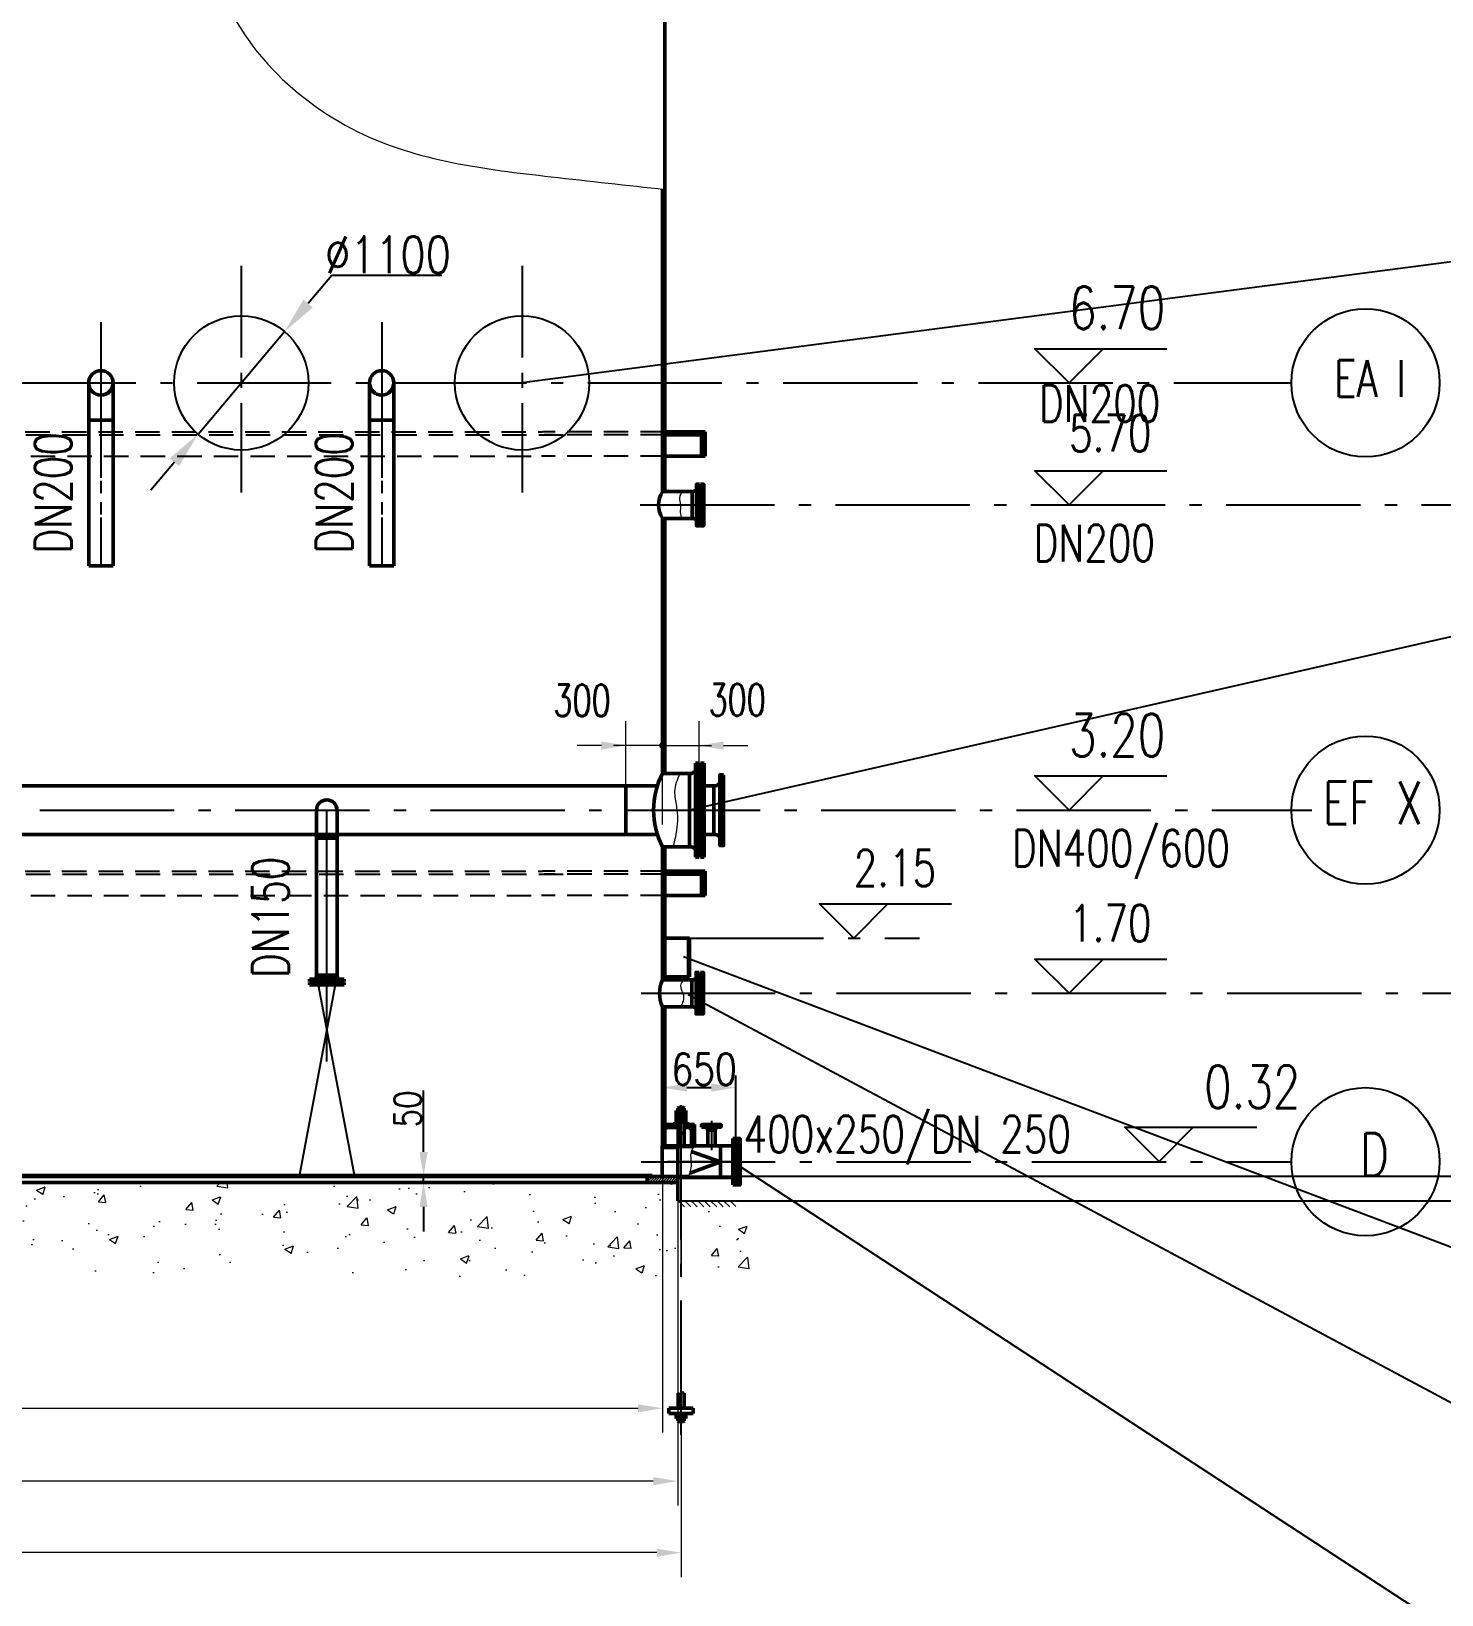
# Model space of a CAD drawing. Header units: inches. Extents: x 17 to 118917, y 16 to 84116.
# Drawn here: x 21559 to 33112, y 28216 to 41024 of the extents above; entities that cross this region are included whole.
import ezdxf
from ezdxf.enums import TextEntityAlignment as Align

# ---------------------------------------------------------------- set-up
doc = ezdxf.new("R2010")
doc.units = ezdxf.units.IN
doc.header["$MEASUREMENT"] = 0
for name, pattern in [('AUSGEZOGEN', [0]), ('CENTER2', [1.125, 0.75, -0.125, 0.125, -0.125]), ('MITTELLINIE', [3.4, 2.5, -0.3, 0.3, -0.3]), ('STRICHLI2', [0.3, 0.2, -0.1]), ('STRICHPKT2', [1.6, 1.1, -0.2, 0.1, -0.2])]:
    doc.linetypes.add(name, pattern=pattern)
doc.layers.get('DEFPOINTS').update_dxf_attribs({"color": 6})
for name, color, linetype in [('01KOMP', 4, 'AUSGEZOGEN'), ('01TEXT', 4, 'Continuous'), ('02ACHSE', 3, 'STRICHPKT2'), ('02BEMASS', 3, 'AUSGEZOGEN'), ('02TEXT', 3, 'AUSGEZOGEN'), ('03KOMP', 2, 'STRICHLI2'), ('D', 4, 'Continuous'), ('MITTE02', 3, 'MITTELLINIE')]:
    doc.layers.add(name, color=color, linetype=linetype)
for name, color, linetype, lineweight in [('05KOMP', 1, 'AUSGEZOGEN', 50), ('2', 1, 'Continuous', 50), ('尺寸线', 4, 'Continuous', 13), ('细实线', 4, 'Continuous', 20)]:
    doc.layers.add(name, color=color, linetype=linetype, lineweight=lineweight)
doc.styles.add('HZ', font='txt.shx', dxfattribs={"width": 0.8, "bigfont": 'hzdx.shx'})
doc.styles.add('HZA', font='romans.shx', dxfattribs={"width": 0.75, "bigfont": 'tcc_hzdx.shx'})
doc.styles.add('SIMP1', font='romans.shx', dxfattribs={"width": 0.7, "bigfont": 'hzdx.shx'})
doc.dimstyles.new('ISO-25', dxfattribs={"dimtxt": 220, "dimasz": 200, "dimexe": 100, "dimexo": 0.625, "dimgap": 20, "dimtad": 1, "dimdec": 1, "dimtxsty": 'HZ', "dimcen": 2.5, "dimadec": 0, "dimazin": 0, "dimtfac": 1, "dimtdec": 1, "dimtmove": 0, "dimatfit": 3, "dimfxl": 0, "dimarcsym": 0})
doc.dimstyles.new('ISO-25$3', dxfattribs={"dimtxt": 220, "dimasz": 200, "dimexe": 100, "dimexo": 0.625, "dimgap": 20, "dimtad": 1, "dimtih": 1, "dimtoh": 1, "dimdec": 1, "dimtxsty": 'HZ', "dimcen": 2.5, "dimadec": 0, "dimazin": 0, "dimtfac": 1, "dimtdec": 1, "dimtmove": 0, "dimatfit": 3, "dimfxl": 0, "dimarcsym": 0})
doc.dimstyles.new('STANDARD$0', dxfattribs={"dimtxt": 260, "dimasz": 200, "dimexe": 200, "dimexo": 0, "dimgap": 50, "dimtad": 1, "dimdec": 0, "dimdsep": 46, "dimtxsty": 'SIMP1', "dimcen": 100, "dimclrd": 3, "dimclre": 3, "dimclrt": 3, "dimadec": 0, "dimazin": 0, "dimtfac": 1, "dimtdec": 0, "dimtix": 1, "dimtofl": 0, "dimtmove": 2, "dimatfit": 3, "dimfxl": 0, "dimtolj": 1, "dimtzin": 0, "dimlwd": 15, "dimlwe": 15, "dimarcsym": 0})

# ---------------------------------------------------------------- blocks, each defined once
blk = doc.blocks.new('*D136')
at = {"layer": 'DEFPOINTS', "color": 0}
for p in [(24772, 31644), (24777, 31644), (24777, 31593)]:
    blk.add_point(p, dxfattribs=at)
at = {"layer": '细实线', "color": 0, "lineweight": -2}
for p, q in [((24772, 31844), (24772, 32348)), ((24777, 31644), (24672, 31644)), ((24772, 31593), (24772, 31644)), ((24777, 31593), (24672, 31593)), ((24772, 31393), (24772, 31193))]:
    blk.add_line(p, q, dxfattribs=at)
at = {"layer": '细实线', "color": 0}
for points in [[(24739, 31844), (24806, 31844), (24772, 31644)], [(24739, 31393), (24806, 31393), (24772, 31593)]]:
    blk.add_solid(points, dxfattribs=at)
at = {"layer": '细实线', "color": 0, "insert": (24642, 32196), "char_height": 220, "attachment_point": 5, "rotation": 90, "style": 'HZ'}
blk.add_mtext('50', dxfattribs=at)
blk = doc.blocks.new('*D137')
at = {"layer": 'DEFPOINTS', "color": 0}
for p in [(26944, 31644), (26854, 31444), (35090, 31444)]:
    blk.add_point(p, dxfattribs=at)
at = {"layer": '细实线', "color": 0, "lineweight": -2}
for p, q in [((35090, 31844), (35090, 32569)), ((26945, 31644), (35190, 31644)), ((35090, 31444), (35090, 31644)), ((26855, 31444), (35190, 31444)), ((35090, 31244), (35090, 31044))]:
    blk.add_line(p, q, dxfattribs=at)
at = {"layer": '细实线', "color": 0}
for points in [[(35056, 31844), (35123, 31844), (35090, 31644)], [(35056, 31244), (35123, 31244), (35090, 31444)]]:
    blk.add_solid(points, dxfattribs=at)
at = {"layer": '细实线', "color": 0, "insert": (34940, 32306), "char_height": 260, "attachment_point": 5, "rotation": 90, "style": 'HZ'}
blk.add_mtext('200', dxfattribs=at)
blk = doc.blocks.new('*D138')
at = {"layer": 'DEFPOINTS', "color": 0}
for p in [(27080, 66044), (27080, 31444), (35669, 31444)]:
    blk.add_point(p, dxfattribs=at)
at = {"layer": '细实线', "color": 0, "lineweight": -2}
for p, q in [((27081, 66044), (35769, 66044)), ((35669, 65844), (35669, 31644)), ((27081, 31444), (35769, 31444))]:
    blk.add_line(p, q, dxfattribs=at)
at = {"layer": '细实线', "color": 0}
for points in [[(35636, 65844), (35702, 65844), (35669, 66044)], [(35636, 31644), (35702, 31644), (35669, 31444)]]:
    blk.add_solid(points, dxfattribs=at)
at = {"layer": '细实线', "color": 0, "insert": (35519, 48871), "char_height": 260, "attachment_point": 5, "rotation": 90, "style": 'HZ'}
blk.add_mtext('34600', dxfattribs=at)
blk = doc.blocks.new('*D139')
at = {"layer": 'DEFPOINTS', "color": 0}
for p in [(21599, 70789), (36783, 70789), (27631, 31444)]:
    blk.add_point(p, dxfattribs=at)
at = {"layer": '细实线', "color": 0, "lineweight": -2}
for p, q in [((21600, 70789), (36883, 70789)), ((36783, 31644), (36783, 70589)), ((27632, 31444), (36883, 31444))]:
    blk.add_line(p, q, dxfattribs=at)
at = {"layer": '细实线', "color": 0}
for points in [[(36750, 70589), (36816, 70589), (36783, 70789)], [(36750, 31644), (36816, 31644), (36783, 31444)]]:
    blk.add_solid(points, dxfattribs=at)
at = {"layer": '细实线', "color": 0, "insert": (36633, 51005), "char_height": 260, "attachment_point": 5, "rotation": 90, "style": 'HZ'}
blk.add_mtext('~39350', dxfattribs=at)
blk = doc.blocks.new('*D64')
at = {"color": 3, "lineweight": 15}
for p, q in [((15077, 29526), (15077, 28361)), ((26882, 29526), (26882, 28361)), ((26682, 28561), (15277, 28561))]:
    blk.add_line(p, q, dxfattribs=at)
at = {"color": 3}
for points in [[(15277, 28594), (15277, 28527), (15077, 28561)], [(26682, 28594), (26682, 28527), (26882, 28561)]]:
    blk.add_solid(points, dxfattribs=at)
at = {"layer": 'DEFPOINTS', "color": 0}
for p in [(15077, 29526), (26882, 29526), (15077, 28561)]:
    blk.add_point(p, dxfattribs=at)
at = {"color": 3, "insert": (20979, 28741), "char_height": 260, "attachment_point": 5, "style": 'SIMP1'}
blk.add_mtext('\\A1;%%c11800', dxfattribs=at)
blk = doc.blocks.new('*D65')
at = {"color": 3, "lineweight": 15}
for p, q in [((15104, 31444), (15104, 28947)), ((26854, 31444), (26854, 28947)), ((26654, 29147), (15304, 29147))]:
    blk.add_line(p, q, dxfattribs=at)
at = {"color": 3}
for points in [[(15304, 29180), (15304, 29113), (15104, 29147)], [(26654, 29180), (26654, 29113), (26854, 29147)]]:
    blk.add_solid(points, dxfattribs=at)
at = {"layer": 'DEFPOINTS', "color": 0}
for p in [(15104, 31444), (26854, 31444), (15104, 29147)]:
    blk.add_point(p, dxfattribs=at)
at = {"color": 3, "insert": (20979, 29327), "char_height": 260, "attachment_point": 5, "style": 'SIMP1'}
blk.add_mtext('\\A1;%%c11750', dxfattribs=at)
blk = doc.blocks.new('*D51')
at = {"layer": 'DEFPOINTS', "color": 0}
for p in [(23634, 38564), (22925, 37723)]:
    blk.add_point(p, dxfattribs=at)
at = {"layer": '尺寸线', "color": 0, "lineweight": -2}
for p, q in [((24021, 39023), (23827, 38793)), ((24921, 39023), (24021, 39023)), ((22925, 37723), (23634, 38564)), ((22731, 37494), (22538, 37264))]:
    blk.add_line(p, q, dxfattribs=at)
at = {"layer": '尺寸线', "color": 0}
for points in [[(23789, 38826), (23865, 38761), (23634, 38564)], [(22693, 37526), (22770, 37462), (22925, 37723)]]:
    blk.add_solid(points, dxfattribs=at)
at = {"layer": '尺寸线', "color": 0, "insert": (24481, 39193), "char_height": 300, "attachment_point": 5, "style": 'HZ'}
blk.add_mtext('∅1100', dxfattribs=at)
blk = doc.blocks.new('*D2')
at = {"color": 3, "lineweight": 15}
for p, q in [((26729, 31904), (26729, 29544)), ((15229, 31644), (15229, 29544)), ((15429, 29744), (26529, 29744))]:
    blk.add_line(p, q, dxfattribs=at)
at = {"color": 3}
for points in [[(15429, 29777), (15429, 29710), (15229, 29744)], [(26529, 29777), (26529, 29710), (26729, 29744)]]:
    blk.add_solid(points, dxfattribs=at)
at = {"layer": 'DEFPOINTS', "color": 0}
for p in [(26729, 31904), (15229, 31644), (26729, 29744)]:
    blk.add_point(p, dxfattribs=at)
at = {"color": 3, "insert": (20979, 29924), "char_height": 260, "attachment_point": 5, "style": 'SIMP1'}
blk.add_mtext('\\A1;%%c11500', dxfattribs=at)
blk = doc.blocks.new('*D4')
at = {"layer": 'DEFPOINTS', "color": 0}
for p in [(27329, 32371), (26729, 31904), (27329, 31764)]:
    blk.add_point(p, dxfattribs=at)
at = {"layer": '细实线', "color": 0, "lineweight": -2}
for p, q in [((26729, 31904), (26729, 32471)), ((27329, 31764), (27329, 32471)), ((26929, 32371), (27129, 32371))]:
    blk.add_line(p, q, dxfattribs=at)
at = {"layer": '细实线', "color": 0}
for points in [[(26929, 32404), (26929, 32337), (26729, 32371)], [(27129, 32404), (27129, 32337), (27329, 32371)]]:
    blk.add_solid(points, dxfattribs=at)
at = {"layer": '细实线', "color": 0, "insert": (27070, 32521), "char_height": 260, "attachment_point": 5, "style": 'HZ'}
blk.add_mtext('650', dxfattribs=at)

msp = doc.modelspace()

# ---------------------------------------------------------------- hatches: boundary and pattern name
at = {"layer": '02BEMASS'}
h = msp.add_hatch(dxfattribs=at)
h.set_pattern_fill('_U', color=256, scale=50, angle=45, style=0, pattern_type=0)
h.set_pattern_definition([(45, (-1140233.05, -723255.23), (-35.355339, 35.355339), [])])
h.paths.add_polyline_path([(27079.36823, 37743.59109), (27049.36823, 37743.59109), (27049.36823, 37543.59109), (27079.36823, 37543.59109)])
h = msp.add_hatch(dxfattribs=at)
h.set_pattern_fill('_U', color=256, scale=50, angle=45, style=0, pattern_type=0)
h.set_pattern_definition([(45, (-1140233.05, -726855.23), (-35.355339, 35.355339), [])])
h.paths.add_polyline_path([(27079.36823, 34143.59109), (27049.36823, 34143.59109), (27049.36823, 33943.59109), (27079.36823, 33943.59109)])
at = {"layer": 'D'}
h = msp.add_hatch(dxfattribs=at)
h.set_pattern_fill('_U', color=256, scale=12.121212, angle=315, style=0, pattern_type=0)
h.set_pattern_definition([(225, (-223156.64, -61310.426), (-8.5709912, 8.5709912), [])])
h.paths.add_polyline_path([(26917.63482, 32068.17738), (26967.89122, 32068.17738), (26967.89122, 32043.80455), (26917.63482, 32043.80455)])
h.paths.add_polyline_path([(26846.02641, 32068.17738), (26846.02641, 32043.80455), (26748.49728, 32043.80455), (26748.49728, 32068.17738)])
h = msp.add_hatch(dxfattribs=at)
h.set_pattern_fill('_U', color=256, scale=12.121212, angle=45, style=0, pattern_type=0)
h.set_pattern_definition([(135, (-223156.64, -61310.426), (8.5709912, 8.5709912), [])])
h.paths.add_polyline_path([(26933.34577, 32086.3592), (26933.34577, 32068.17738), (26912.60894, 32068.17738), (26912.60894, 32086.3592)])
h.paths.add_polyline_path([(26851.05229, 32068.17738), (26830.31546, 32068.17738), (26830.31546, 32086.3592), (26851.05229, 32086.3592)])
h = msp.add_hatch(dxfattribs=at)
h.set_pattern_fill('ANSI31', color=256, scale=181.81818, style=0)
h.set_pattern_definition([(135, (-223037.858, -61257.137), (16.0706085, 16.0706085), [])])
h.paths.add_polyline_path([(26967.89122, 32068.17738), (26992.13364, 32068.17738), (26992.13364, 31931.81375), (26967.89122, 31931.81375)])
at = {"layer": '细实线'}
h = msp.add_hatch(dxfattribs=at)
h.set_pattern_fill('ANSI31', color=256, style=0)
h.set_pattern_definition([(45, (-1375203.13196, -746881.58945), (-0.088388347648, 0.088388347648), [])])
h.paths.add_polyline_path([(26729.36823, 35193.49634), (26729.36823, 35172.73478), (26749.36823, 35172.73478), (26749.36823, 35179.37659, 0.3174263043)])
h.paths.add_polyline_path([(26749.36823, 35165.16723), (26749.36823, 35172.73478), (26729.36823, 35172.73478), (26729.36823, 35151.04747, 0.3174263043)])
h.paths.add_polyline_path([(26729.36823, 35172.73478), (26708.14833, 35172.71022, 0.0051632863), (26708.1438, 35172.27191, 0.4142135624), (26729.36823, 35151.04747)])
h.paths.add_polyline_path([(26729.36823, 35193.49634, 0.4081773059), (26708.14833, 35172.71022), (26729.36823, 35172.73478)])
h = msp.add_hatch(dxfattribs=at)
h.set_pattern_fill('ANSI31', color=256, scale=120, style=0)
h.set_pattern_definition([(45, (-1375203.132, -743699.027), (-10.60660172, 10.60660172), [])])
h.paths.add_polyline_path([(26854.36823, 31643.59114), (26604.36823, 31643.59114), (26604.36823, 31593.59114), (26854.36823, 31593.59114)])
h = msp.add_hatch(dxfattribs=at)
h.set_pattern_fill('AR-CONC', color=256, scale=100, style=0)
h.set_pattern_definition([(50, (-1375203.13, -741039.9), (717.26018, -62.75213), [75, -825]), (355, (-1375203.1, -741039.9), (-138.75133, 752.19213), [60, -660]), (100.4514, (-1375143.36, -741045.14), (578.50938, 689.43954), [63.7402, -701.1421]), (46.1842, (-1375203.1, -740839.9), (1067.24105, -165.519), [112.5, -1237.5]), (96.6356, (-1375114.2, -740853.7), (934.6627, 974.1179), [95.6103, -1051.713]), (351.1842, (-1375203.1, -740839.9), (934.66195, 974.1186), [90, -990]), (21, (-1375103.13, -740889.9), (596.90705, -402.6189), [75, -825]), (326, (-1375103.1, -740889.9), (243.31533, 725.15005), [60, -660]), (71.4514, (-1375053.4, -740923.46), (840.22263, 322.5305), [63.7402, -701.1421]), (37.5, (-1375203.13, -741039.9), (12.159855, 332.893854), [0, -652, 0, -670, 0, -662.5]), (7.5, (-1375203.13, -741039.9), (263.06954, 394.41171), [0, -382, 0, -637, 0, -252.5]), (327.5, (-1375426.13, -741039.9), (533.822436, -22.55487), [0, -250, 0, -780, 0, -1035]), (317.5, (-1375526.13, -741039.9), (583.18617, 100.10498), [0, -325, 0, -518, 0, -735])])
h.paths.add_polyline_path([(26881.83062, 30821.36534), (26881.83062, 31443.59114), (26858.51648, 31443.59114), (26855.4053, 31593.59114), (20979.36823, 31593.59114), (20979.36823, 30821.36534)])
h.paths.add_polyline_path([(27481.69349, 30821.36534), (27481.69349, 31443.59114), (26881.83062, 31443.59114), (26881.83062, 30821.36534)])
h = msp.add_hatch(dxfattribs=at)
h.set_pattern_fill('ANSI31', color=256, scale=300, angle=90, style=0)
h.set_pattern_definition([(135, (-1375428.132, -743699.027), (-26.5165043, -26.5165043), [])])
h.paths.add_polyline_path([(27329.36823, 31443.59114), (26854.36823, 31443.59114), (26854.36823, 31393.59114), (27329.36823, 31393.59114)])

# ---------------------------------------------------------------- linework, layer by layer
at = {"color": 3, "lineweight": 15, "ltscale": 1000}
for p, q in [((26429.36201, 34524.67428), (26429.36201, 35372.73478)), ((26729.36823, 34524.67428), (26729.36823, 35372.73478)), ((26729.36823, 34768.62146), (26729.36823, 35372.27191)), ((27029.36823, 34768.62146), (27029.36823, 35372.27191)), ((26229.36201, 35172.73478), (26029.36201, 35172.73478)), ((26729.36823, 35172.73478), (26329.36823, 35172.27191)), ((26729.36823, 35172.73478), (27129.36823, 35172.73478)), ((27229.36823, 35172.27191), (27429.36823, 35172.27191))]:
    msp.add_line(p, q, dxfattribs=at)
at = {"color": 9, "ltscale": 1000}
for points in [[(30339.23954, 38423.54885), (30059.28182, 38143.59114), (29779.3241, 38423.54885), (30859.23954, 38423.54885)], [(30339.23954, 37423.54885), (30059.28182, 37143.59114), (29779.3241, 37423.54885), (30859.23954, 37423.54885)], [(30339.23954, 34923.54885), (30059.28182, 34643.59114), (29779.3241, 34923.54885), (30859.23954, 34923.54885)], [(28575.195, 33875.3834), (28295.23728, 33595.42568), (28015.27956, 33875.3834), (29095.195, 33875.3834)], [(30339.23954, 33423.54885), (30059.28182, 33143.59114), (29779.3241, 33423.54885), (30859.23954, 33423.54885)], [(31076.26527, 32045.78427), (30796.30755, 31765.82655), (30516.34983, 32045.78427), (31596.26527, 32045.78427)]]:
    msp.add_lwpolyline(points, dxfattribs=at)
at = {"color": 1}
for centre in [(23279.36823, 38143.59114), (25579.36823, 38143.59114)]:
    msp.add_circle(centre, 550, dxfattribs=at)
at = {"color": 3}
for points in [[(26229.36201, 35206.06811), (26229.36201, 35139.40144), (26429.36201, 35172.73478)], [(27229.36823, 35205.60524), (27229.36823, 35138.93857), (27029.36823, 35172.27191)]]:
    msp.add_solid(points, dxfattribs=at)
at = {"layer": '01KOMP', "ltscale": 1000}
for p, q in [((24049.33883, 33213.64596), (23752.47019, 31643.59114)), ((23909.39764, 33213.64596), (24206.26628, 31643.59114))]:
    msp.add_line(p, q, dxfattribs=at)
at = {"layer": '02ACHSE', "linetype": 'CENTER2', "ltscale": 1000}
for p, q in [((23279.36823, 39101.74691), (23279.36823, 37246.50344)), ((25579.36823, 39101.74691), (25579.36823, 37246.50344))]:
    msp.add_line(p, q, dxfattribs=at)
at = {"layer": '02ACHSE', "ltscale": 1000}
for p, q in [((22129.36823, 38640.76848), (22129.36823, 36643.59114)), ((24429.36823, 38640.76848), (24429.36823, 36643.59114)), ((22129.36823, 38465.2232), (22129.36823, 36643.59114)), ((24429.36823, 38465.2232), (24429.36823, 36643.59114)), ((15229.36823, 34643.59114), (32046.68789, 34643.59114)), ((23979.36823, 32584.76392), (23979.36823, 34643.59114)), ((23979.36823, 32584.76392), (23979.36823, 34643.59114)), ((23979.36823, 33384.76392), (23979.36823, 34643.59114)), ((23979.36823, 33384.76392), (23979.36823, 34643.59114)), ((26949.36823, 33593.59114), (28835.13609, 33593.59114)), ((26553.46363, 33143.59114), (33428.13836, 33143.59114)), ((26881.83062, 29525.91797), (26881.83062, 32323.99791)), ((26553.46363, 31763.59114), (31880.1976, 31763.59114))]:
    msp.add_line(p, q, dxfattribs=at)
for points in [[(14916.66431, 38143.59114), (31880.1976, 38143.59114)], [(26545.66375, 37143.59114), (33428.13836, 37143.59114)], [(27129.36823, 32097.31087), (27129.36823, 31856.99164)], [(27369.36823, 31763.59114), (26769.36823, 31763.59114)]]:
    msp.add_lwpolyline(points, dxfattribs=at)
at = {"layer": '02BEMASS', "ltscale": 1000}
for p, q in [((26836.18862, 37743.59109), (26861.18862, 37718.59109)), ((26906.8993, 37743.59109), (26931.8993, 37718.59109)), ((26977.60998, 37743.59109), (27002.60998, 37718.59109)), ((27048.32066, 37743.59109), (27049.36823, 37742.54352)), ((26836.18862, 34143.59109), (26861.18862, 34118.59109)), ((26906.8993, 34143.59109), (26931.8993, 34118.59109)), ((26977.60998, 34143.59109), (27002.60998, 34118.59109)), ((27048.32066, 34143.59109), (27049.36823, 34142.54352))]:
    msp.add_line(p, q, dxfattribs=at)
at = {"layer": '02TEXT', "ltscale": 1000}
msp.add_line((26854.36823, 31443.59114), (27631.34686, 31443.59114), dxfattribs=at)
at = {"layer": '02TEXT'}
for centre in [(32487.08863, 38143.59114), (32487.08863, 34643.59114), (32487.08863, 31763.59114)]:
    msp.add_circle(centre, 606.89103, dxfattribs=at)
at = {"layer": '03KOMP', "ltscale": 1000}
for p, q in [((18510.323, 37743.59109), (25745.31202, 37743.59109)), ((18515.92222, 37718.59109), (25959.26898, 37718.59109)), ((26749.36823, 37743.59109), (25749.93084, 37743.59109)), ((26749.36823, 37718.59109), (25759.10892, 37718.59109)), ((18554.90364, 37543.59109), (25737.85166, 37543.59109)), ((26749.36823, 37543.59109), (25737.85166, 37543.59109)), ((18510.323, 34143.59109), (25745.31202, 34143.59109)), ((18515.92222, 34118.59109), (25959.26898, 34118.59109)), ((26749.36823, 34143.59109), (25749.93084, 34143.59109)), ((26749.36823, 34118.59109), (25759.10892, 34118.59109)), ((18554.90364, 33943.59109), (25737.85166, 33943.59109)), ((26749.36823, 33943.59109), (25737.85166, 33943.59109)), ((26863.6488, 32183.3289), (26863.6488, 32207.57132)), ((26900.01243, 32183.3289), (26900.01243, 32207.57132)), ((26863.6488, 31997.91453), (26863.6488, 32086.3592)), ((26900.01243, 31997.91453), (26900.01243, 32086.3592))]:
    msp.add_line(p, q, dxfattribs=at)
at = {"layer": '05KOMP', "ltscale": 1000}
for p, q in [((22029.36823, 38143.59114), (22029.36823, 36643.59114)), ((22229.36823, 38143.59114), (22229.36823, 36643.59114)), ((24329.36823, 38143.59114), (24329.36823, 36643.59114)), ((24529.36823, 38143.59114), (24529.36823, 36643.59114)), ((22229.36823, 37838.59114), (22029.36823, 37838.59114)), ((24529.36823, 37838.59114), (24329.36823, 37838.59114)), ((26749.36823, 37743.59109), (27079.36823, 37743.59109)), ((26749.36823, 37718.59109), (27049.36823, 37718.59109)), ((27049.36823, 37543.59109), (27049.36823, 37743.59109)), ((27079.36823, 37543.59109), (27079.36823, 37743.59109)), ((26749.36823, 37543.59109), (27079.36823, 37543.59109)), ((22229.36823, 36643.59114), (22029.36823, 36643.59114)), ((24529.36823, 36643.59114), (24329.36823, 36643.59114)), ((27029.36823, 35029.07701), (26999.36823, 35029.07701)), ((26999.36823, 35029.07701), (26999.36823, 35013.59114)), ((26999.36823, 34258.10526), (26999.36823, 35029.07701)), ((27029.36823, 34258.10526), (27029.36823, 35029.07701)), ((27069.36823, 35029.07701), (27039.36823, 35029.07701)), ((27039.36823, 35029.07701), (27039.36823, 34258.10526)), ((27069.36823, 34258.10526), (27069.36823, 35029.07701)), ((26429.36201, 34443.59114), (26429.36201, 34843.59114)), ((26949.36823, 34943.59114), (26949.36823, 34343.59114)), ((26999.36823, 34963.59114), (26969.36823, 34943.59114)), ((23895.21823, 34643.59114), (23895.21823, 33280.64596)), ((24063.51823, 34643.59114), (24063.51823, 33280.64596)), ((24063.51823, 34414.74114), (23895.21823, 34414.74114)), ((26999.36823, 34323.59114), (26969.36823, 34343.59114)), ((26999.36823, 34258.10526), (26999.36823, 34273.59114)), ((27029.36823, 34258.10526), (26999.36823, 34258.10526)), ((27069.36823, 34258.10526), (27039.36823, 34258.10526)), ((26749.36823, 34143.59109), (27079.36823, 34143.59109)), ((26749.36823, 34118.59109), (27049.36823, 34118.59109)), ((27049.36823, 33943.59109), (27049.36823, 34143.59109)), ((27079.36823, 33943.59109), (27079.36823, 34143.59109)), ((26749.36823, 33943.59109), (27079.36823, 33943.59109)), ((23836.86823, 33257.64596), (23880.21488, 33257.64596)), ((23836.86823, 33238.64596), (23836.86823, 33257.64596)), ((24121.86823, 33238.64596), (23836.86823, 33238.64596)), ((24121.86823, 33232.64596), (23836.86823, 33232.64596)), ((23836.86823, 33232.64596), (23836.86823, 33213.64596)), ((23836.86823, 33213.64596), (23880.21488, 33213.64596)), ((23873.36823, 33232.64596), (23873.36823, 33238.64596)), ((24085.36823, 33235.64596), (23873.36823, 33235.64596)), ((24078.52159, 33257.64596), (23880.21488, 33257.64596)), ((24078.52159, 33213.64596), (23880.21488, 33213.64596)), ((23895.21823, 33280.64596), (23889.67883, 33264.41587)), ((24063.51823, 33290.64596), (23895.21823, 33290.64596)), ((23895.21823, 33290.64596), (24063.51823, 33290.64596)), ((23895.21823, 33280.64596), (23895.21823, 33290.64596)), ((24063.51823, 33280.64596), (23895.21823, 33280.64596)), ((24063.51823, 33280.64596), (24063.51823, 33290.64596)), ((24063.51823, 33280.64596), (24069.05763, 33264.41587)), ((24121.86823, 33257.64596), (24078.52159, 33257.64596)), ((24121.86823, 33213.64596), (24078.52159, 33213.64596)), ((24085.36823, 33232.64596), (24085.36823, 33238.64596)), ((24121.86823, 33238.64596), (24121.86823, 33257.64596)), ((24121.86823, 33232.64596), (24121.86823, 33213.64596)), ((27099.36823, 32022.31087), (27099.36823, 31893.59114)), ((27159.36823, 32022.31087), (27159.36823, 31893.59114)), ((26725.87738, 31893.59114), (26725.87738, 31643.59114)), ((26854.36823, 31893.59114), (26854.36823, 31643.59114)), ((27204.36823, 31893.59114), (27204.36823, 31633.59114)), ((27259.36823, 31893.59114), (27274.36823, 31893.59114)), ((27304.36823, 31953.59114), (27329.36823, 31953.59114)), ((27304.36823, 31908.59114), (27304.36823, 31953.59114)), ((27329.36823, 31953.59114), (27329.36823, 31573.59114)), ((27204.36823, 31763.59114), (26952.10295, 31669.8926)), ((26965.22716, 31848.3154), (27204.36823, 31763.59114)), ((15104.36823, 31643.59114), (26854.36823, 31643.59114)), ((15314.36823, 31651.59114), (26644.36823, 31651.59114)), ((26854.36823, 31643.59114), (26944.73633, 31643.59114)), ((26854.36823, 31443.59114), (26854.36823, 31643.59114)), ((15104.36823, 31593.59114), (26854.36823, 31593.59114)), ((27304.36823, 31573.59114), (27304.36823, 31618.59114)), ((27329.36823, 31573.59114), (27304.36823, 31573.59114))]:
    msp.add_line(p, q, dxfattribs=at)
for points in [[(27031.73652, 37313.59114), (27031.73652, 36973.59114), (27006.73652, 36973.59114), (27006.73652, 37023.59114), (26981.73652, 37033.59114), (26971.73652, 37033.59114), (26971.73652, 37253.59114), (26981.73652, 37253.59114), (27006.73652, 37263.59114), (27006.73652, 37313.59114)], [(27041.73652, 37313.59114), (27066.73652, 37313.59114), (27066.73652, 36973.59114), (27041.73652, 36973.59114)], [(27229.36823, 34933.59114), (27229.36823, 34353.59114), (27199.36823, 34353.59114), (27199.36823, 34423.59114), (27169.36823, 34443.59114), (27149.36823, 34443.59114), (27149.36823, 34843.59114), (27169.36823, 34843.59114), (27199.36823, 34863.59114), (27199.36823, 34933.59114)], [(27029.36823, 33313.59114), (27029.36823, 32973.59114), (27004.36823, 32973.59114), (27004.36823, 33023.59114), (26979.36823, 33033.59114), (26969.36823, 33033.59114), (26969.36823, 33253.59114), (26979.36823, 33253.59114), (27004.36823, 33263.59114), (27004.36823, 33313.59114)], [(27039.36823, 33313.59114), (27064.36823, 33313.59114), (27064.36823, 32973.59114), (27039.36823, 32973.59114)], [(27339.36823, 31953.59114), (27364.36823, 31953.59114), (27364.36823, 31573.59114), (27339.36823, 31573.59114)]]:
    msp.add_lwpolyline(points, close=True, dxfattribs=at)
for points in [[(26971.73652, 37253.59114), (26729.36823, 37253.59114)], [(27006.73652, 37263.59114), (27006.73652, 37023.59114)], [(26971.73652, 37033.59114), (26729.36823, 37033.59114)], [(26687.5138, 34843.59114), (15329.37447, 34843.59114)], [(26973.35834, 34943.59114), (26729.36823, 34943.59114)], [(27149.36823, 34843.59114), (27069.36823, 34843.59114)], [(27199.36823, 34863.59114), (27199.36823, 34423.59114)], [(23895.21823, 34443.59114), (21063.51823, 34443.59114)], [(26687.5138, 34443.59114), (23565.73768, 34443.59114)], [(26973.35834, 34343.59114), (26729.36823, 34343.59114)], [(27149.36823, 34443.59114), (27069.36823, 34443.59114)], [(26969.36823, 33253.59114), (26729.36823, 33253.59114)], [(27004.36823, 33263.59114), (27004.36823, 33023.59114)], [(26969.36823, 33033.59114), (26729.36823, 33033.59114)], [(27049.36823, 32047.31087), (27049.36823, 32067.31087), (27209.36823, 32067.31087), (27209.36823, 32047.31087), (27049.36823, 32047.31087)], [(27089.36823, 32047.31087), (27099.36823, 32022.31087), (27159.36823, 32022.31087), (27169.36823, 32047.31087)], [(27304.36823, 31893.59114), (26725.87738, 31893.59114)], [(27304.36823, 31908.59114), (27304.36823, 31618.59114)], [(26854.36823, 31879.59114), (26725.87738, 31879.59114)], [(26989.01695, 31887.59114), (26854.36823, 31887.59114)], [(27304.36823, 31633.59114), (26854.36823, 31633.59114)]]:
    msp.add_lwpolyline(points, dxfattribs=at)
at = {"layer": '05KOMP'}
for centre in [(22129.36823, 38143.59114), (24429.36823, 38143.59114)]:
    msp.add_circle(centre, 100, dxfattribs=at)
for centre, radius, start, end in [((23979.36823, 34643.59114), 84.15, 0, 180), ((23880.21488, 33267.64596), 10, 270, 341.155003803), ((24078.52159, 33267.64596), 10, 198.844996197, 270)]:
    msp.add_arc(centre, radius, start, end, dxfattribs=at)
at = {"layer": '2', "ltscale": 1000}
for p, q in [((26749.36823, 37253.59114), (26749.36823, 41143.59109)), ((26729.36823, 37253.59114), (26729.36823, 39730.84478)), ((26729.36823, 34943.59114), (26729.36823, 37033.59114)), ((26749.36823, 34943.59114), (26749.36823, 37033.59114)), ((26729.36823, 33253.59114), (26729.36823, 34343.59114)), ((26749.36823, 33253.59114), (26749.36823, 34343.59114)), ((26749.36823, 33593.59114), (26949.36823, 33593.59114)), ((26943.36823, 33278.59114), (26943.36823, 33593.59114)), ((26949.36823, 33278.59114), (26949.36823, 33593.59114)), ((26749.36823, 33278.59114), (26949.36823, 33278.59114)), ((26729.36823, 31893.59114), (26729.36823, 33033.59114)), ((26749.36823, 31893.59114), (26749.36823, 33033.59114)), ((26921.22455, 32183.3289), (26842.43668, 32183.3289)), ((26842.43668, 32086.3592), (26842.43668, 32183.3289)), ((26863.6488, 32207.57132), (26857.58819, 32201.51071)), ((26906.07304, 32201.51071), (26857.58819, 32201.51071)), ((26857.58819, 32183.3289), (26857.58819, 32201.51071)), ((26900.01243, 32207.57132), (26863.6488, 32207.57132)), ((26863.6488, 32183.3289), (26863.6488, 32086.3592)), ((26906.07304, 32201.51071), (26900.01243, 32207.57132)), ((26900.01243, 32183.3289), (26900.01243, 32086.3592)), ((26906.07304, 32183.3289), (26906.07304, 32201.51071)), ((26921.22455, 32086.3592), (26921.22455, 32183.3289)), ((26857.58819, 32068.17738), (26749.36823, 32068.17738)), ((26857.58819, 32043.80455), (26749.36823, 32043.80455)), ((26749.36823, 32029.52398), (26763.6488, 32043.80455)), ((26933.34577, 32086.3592), (26830.31546, 32086.3592)), ((26830.31546, 32068.17738), (26830.31546, 32086.3592)), ((26921.22455, 32134.84405), (26842.43668, 32134.84405)), ((26846.02641, 32043.80455), (26846.02641, 32068.17738)), ((26851.05229, 32068.17738), (26851.05229, 32086.3592)), ((26857.58819, 31893.59114), (26857.58819, 32086.3592)), ((26906.07304, 31893.59114), (26906.07304, 32086.3592)), ((26992.13364, 32068.17738), (26906.07304, 32068.17738)), ((26967.89122, 32043.80455), (26906.07304, 32043.80455)), ((26912.60894, 32068.17738), (26912.60894, 32086.3592)), ((26917.63482, 32043.80455), (26917.63482, 32068.17738)), ((26933.34577, 32068.17738), (26933.34577, 32086.3592)), ((26967.89122, 32028.65303), (26950.06887, 32043.80455)), ((26967.89122, 31903.59114), (26967.89122, 32068.17738)), ((26992.13364, 31903.59114), (26992.13364, 32068.17738)), ((26906.07304, 31997.91453), (26857.58819, 31997.91453)), ((26604.36823, 31593.59114), (26604.36823, 31643.59114)), ((26644.36823, 31643.59114), (26644.36823, 31651.59114)), ((26857.58819, 29743.75806), (26857.58819, 29866.68308)), ((26906.07304, 29743.75806), (26906.07304, 29867.81249)), ((26781.83062, 29701.33382), (26781.83062, 29743.75806)), ((26881.83062, 29743.75806), (26781.83062, 29743.75806)), ((26981.83061, 29743.75806), (26881.83062, 29743.75806)), ((26981.83061, 29701.33382), (26981.83061, 29743.75806)), ((26881.83062, 29701.33382), (26781.83062, 29701.33382)), ((26842.43668, 29701.33382), (26842.43668, 29658.90958)), ((26921.22455, 29701.33382), (26842.43668, 29701.33382)), ((26921.22455, 29658.90958), (26842.43668, 29658.90958)), ((26857.58819, 29658.90958), (26857.58819, 29640.72776)), ((26906.07304, 29640.72776), (26857.58819, 29640.72776)), ((26863.6488, 29634.66715), (26857.58819, 29640.72776)), ((26863.6488, 29658.90958), (26863.6488, 29701.33382)), ((26900.01243, 29634.66715), (26863.6488, 29634.66715)), ((26981.83061, 29701.33382), (26881.83062, 29701.33382)), ((26900.01243, 29658.90958), (26900.01243, 29701.33382)), ((26906.07304, 29640.72776), (26900.01243, 29634.66715)), ((26906.07304, 29658.90958), (26906.07304, 29640.72776)), ((26921.22455, 29701.33382), (26921.22455, 29658.90958))]:
    msp.add_line(p, q, dxfattribs=at)
at = {"layer": '2'}
for centre, radius, start, end in [((26898.07009, 37143.59114), 201.39592, 146.894126188, 213.105873812), ((27305.74934, 34643.59114), 649.78087, 152.503520684, 207.496479316), ((26972.25097, 33143.59114), 266.63087, 155.634538938, 204.365461062)]:
    msp.add_arc(centre, radius, start, end, dxfattribs=at)
at = {"layer": 'D', "ltscale": 1000}
for p, q in [((38191.45735, 39787.9223), (25579.36823, 38143.59114)), ((38191.45735, 37205.36767), (26949.36823, 34643.59114)), ((38191.45735, 29169.60665), (26900.80926, 33442.37925)), ((38191.45735, 27110.19053), (26940.09603, 33129.35809)), ((38191.45735, 24642.64351), (27304.36823, 31763.59114)), ((26863.6488, 29658.90958), (26863.6488, 29634.66715)), ((26900.01243, 29658.90958), (26900.01243, 29634.66715))]:
    msp.add_line(p, q, dxfattribs=at)
at = {"layer": 'D'}
msp.add_spline([(26906.07304, 29867.81249), (26895.03534, 29876.31518), (26880.75169, 29864.67135), (26857.58819, 29866.68308)], degree=3, dxfattribs=at)
for points, knots in [([(26881.83062, 29865.43287), (26881.47533, 29865.15969), (26874.52283, 29860.22426), (26865.83079, 29863.53938), (26857.58819, 29866.68308)], [31.0934222119, 31.0934222119, 31.0934222119, 31.0934222119, 32.3612039614, 55.611899391, 55.611899391, 55.611899391, 55.611899391]), ([(26906.07304, 29867.81249), (26902.32339, 29872.14143), (26893.95547, 29881.80211), (26886.63968, 29869.13065), (26881.83062, 29865.43287)], [0, 0, 0, 0, 13.9329342639, 31.0934222119, 31.0934222119, 31.0934222119, 31.0934222119])]:
    msp.add_open_spline(points, degree=3, knots=knots, dxfattribs=at)
at = {"layer": 'DEFPOINTS', "color": 0, "linetype": 'ByBlock'}
for p in [(26760.17502, 32068.17738), (26940.01243, 32068.17738), (26967.89122, 32068.17738), (26992.13364, 32068.17738), (26992.13364, 32064.50273)]:
    msp.add_point(p, dxfattribs=at)
at = {"layer": 'MITTE02', "ltscale": 1000}
for p, q in [((23859.36823, 33268.9328), (23859.36823, 33198.61813)), ((24099.36823, 33268.9328), (24099.36823, 33200.71382))]:
    msp.add_line(p, q, dxfattribs=at)
at = {"layer": '细实线', "ltscale": 1000}
for p, q in [((26967.89122, 31903.59114), (26992.13364, 31903.59114)), ((27204.37297, 31892.64436), (27203.47368, 31893.59114)), ((27204.37297, 31892.64436), (27205.25751, 31893.59446)), ((27204.37297, 31634.53791), (27203.47368, 31633.59114)), ((27204.37297, 31634.53791), (27205.25751, 31633.58781))]:
    msp.add_line(p, q, dxfattribs=at)
at = {"layer": '细实线', "color": 1, "lineweight": 0, "ltscale": 1000}
msp.add_line((26854.36823, 31593.59114), (20979.36823, 31593.59114), dxfattribs=at)
at = {"layer": '细实线', "color": 3, "lineweight": 0, "ltscale": 1000}
for p, q in [((26881.83062, 31443.59114), (26858.51648, 31443.59114)), ((26881.83062, 31443.59114), (26881.83062, 30821.36534)), ((27481.69349, 31443.59114), (26881.83062, 31443.59114)), ((26881.83062, 30821.36534), (26881.83062, 31443.59114))]:
    msp.add_line(p, q, dxfattribs=at)
at = {"layer": '细实线'}
msp.add_circle((26729.36823, 35172.27191), 21.22443, dxfattribs=at)
for points in [[(26749.36823, 55949.00172), (24596.9872, 55751.48971), (23612.41264, 54980.37094), (23559.19277, 52773.37508), (23426.14171, 51098.18555), (23505.9729, 49024.14168), (23336.48265, 45872.85385), (23496.56069, 40754.29745), (24234.76755, 40201.05458), (25816.64058, 39832.22627), (26749.36823, 39728.64742)], [(26890.56811, 37253.99874), (26869.27583, 37203.25521), (26877.46342, 37144.32723), (26874.18839, 37082.12277), (26885.65555, 37033.01612)], [(26869.41645, 34941.87656), (26828.43311, 34795.61802), (26843.07099, 34675.68543), (26851.85281, 34555.75283), (26816.72553, 34345.1426)], [(26901.92641, 33253.43863), (26877.4725, 33206.00688), (26900.48848, 33128.38906), (26880.3529, 33033.52556)], [(26994.24065, 31893.59114), (26967.76284, 31855.24296), (26963.48533, 31739.89257), (26940.8381, 31633.59114)]]:
    msp.add_spline(points, degree=3, dxfattribs=at)

# ---------------------------------------------------------------- texts
at = {"color": 3, "style": 'HZA', "width": 0.75}
for s, height, p in [('6.70', 350, (30059.23954, 38477.68089)), ('5.70', 300, (30059.23954, 37491.77442)), ('3.20', 350, (30059.23954, 34977.68089)), ('2.15', 300, (28295.195, 33929.51543)), ('1.70', 300, (30059.23954, 33477.68089)), ('0.32', 350, (31166.17668, 32096.13174))]:
    msp.add_text(s, height=height, dxfattribs=at).set_placement(p, align=Align.BOTTOM_LEFT)
for s, p in [('DN200', (21979.1063, 36746.04982)), ('DN200', (24279.1063, 36746.04982)), ('DN150', (23758.65497, 33268.98628))]:
    msp.add_text(s, height=300, rotation=90, dxfattribs=at).set_placement(p, align=Align.BOTTOM_LEFT)
at = {"color": 3, "char_height": 260, "attachment_point": 5, "style": 'SIMP1'}
for insert in [(26070.12073, 35542.03143), (27341.80189, 35547.27191)]:
    msp.add_mtext('\\A1;300', dxfattribs=dict(at, insert=insert))
at = {"layer": '01TEXT', "style": 'HZA', "width": 0.75}
for s, p in [('DN200', (29812.90354, 37824.37513)), ('DN200', (29769.78535, 36681.58365)), ('DN400/600', (29592.86583, 34181.58365)), ('400x250/DN 250', (27393.57489, 31839.75258))]:
    msp.add_text(s, height=300, dxfattribs=at).set_placement(p)
at = {"layer": '02TEXT', "style": 'HZA', "width": 0.75}
for s, height, p in [('EA I', 300, (32230.45925, 38028.58265)), ('EF X', 350, (32137.27667, 34528.58265)), ('D', 350, (32442.70439, 31648.58265))]:
    msp.add_text(s, height=height, dxfattribs=at).set_placement(p)

# ---------------------------------------------------------------- dimensions: what is measured, and where the dimension line sits
for base, p1, p2, text, picture, middle in [((26729.36823, 29743.75806), (15229.36823, 31643.59114), (26729.36823, 31903.59114), '%%c<>', '*D2', (20979.36823, 29923.75806)), ((15104.36823, 29146.68486), (26854.36823, 31443.59114), (15104.36823, 31443.59114), '%%c11750', '*D65', (20979.36823, 29326.68486)), ((15076.90585, 28560.68557), (26881.83062, 29525.91797), (15076.90585, 29525.91797), '%%c11800', '*D64', (20979.36823, 28740.68557))]:
    dim = msp.add_linear_dim(base=base, p1=p1, p2=p2, text=text, dimstyle='STANDARD$0')
    dim.commit()
    dim.dimension.update_dxf_attribs({"geometry": picture, "text_midpoint": middle})
at = {"layer": '尺寸线'}
dim = msp.add_diameter_dim_2p(p1=(22924.85366, 37723.09213), p2=(23633.88281, 38564.09014), dimstyle='ISO-25$3', override={"dimtxt": 300, "dimasz": 300}, dxfattribs=at)
dim.commit()
dim.dimension.update_dxf_attribs({"geometry": '*D51', "text_midpoint": (24480.62598, 39192.81633)})
at = {"layer": '细实线'}
for base, p1, p2, text, picture, middle in [((36783.1174, 70788.58222), (27631.34686, 31443.59114), (21599.21127, 70788.58222), '~39350', '*D139', (36783.1174, 51004.98482)), ((35668.94981, 31443.59114), (27080.09093, 66043.50377), (27080.09093, 31443.59114), '34600', '*D138', (35668.94981, 48871.16316))]:
    dim = msp.add_linear_dim(base=base, p1=p1, p2=p2, angle=90, text=text, dimstyle='ISO-25', override={"dimtxt": 260}, dxfattribs=at)
    dim.commit()
    dim.dimension.update_dxf_attribs({"geometry": picture, "text_midpoint": middle, "dimtype": 160})
dim = msp.add_linear_dim(base=(27329.36823, 32370.77626), p1=(26729.36823, 31903.59114), p2=(27329.36823, 31763.59114), text='650', dimstyle='ISO-25', override={"dimtxt": 260}, dxfattribs=at)
dim.commit()
dim.dimension.update_dxf_attribs({"geometry": '*D4', "text_midpoint": (27069.65847, 32370.77626), "dimtype": 160})
dim = msp.add_linear_dim(base=(35089.57445, 31443.59114), p1=(26944.11133, 31643.59114), p2=(26854.36823, 31443.59114), angle=90, dimstyle='ISO-25', override={"dimtxt": 260}, dxfattribs=at)
dim.commit()
dim.dimension.update_dxf_attribs({"geometry": '*D137', "text_midpoint": (35089.57445, 32306.2578), "dimtype": 160})
dim = msp.add_linear_dim(base=(24772.17299, 31643.59114), p1=(24777.17233, 31593.45775), p2=(24777.17233, 31643.59114), angle=90, text='50', dimstyle='ISO-25', dxfattribs=at)
dim.commit()
dim.dimension.update_dxf_attribs({"geometry": '*D136', "text_midpoint": (24642.17299, 32195.59114)})

doc.saveas('drawing.dxf')
